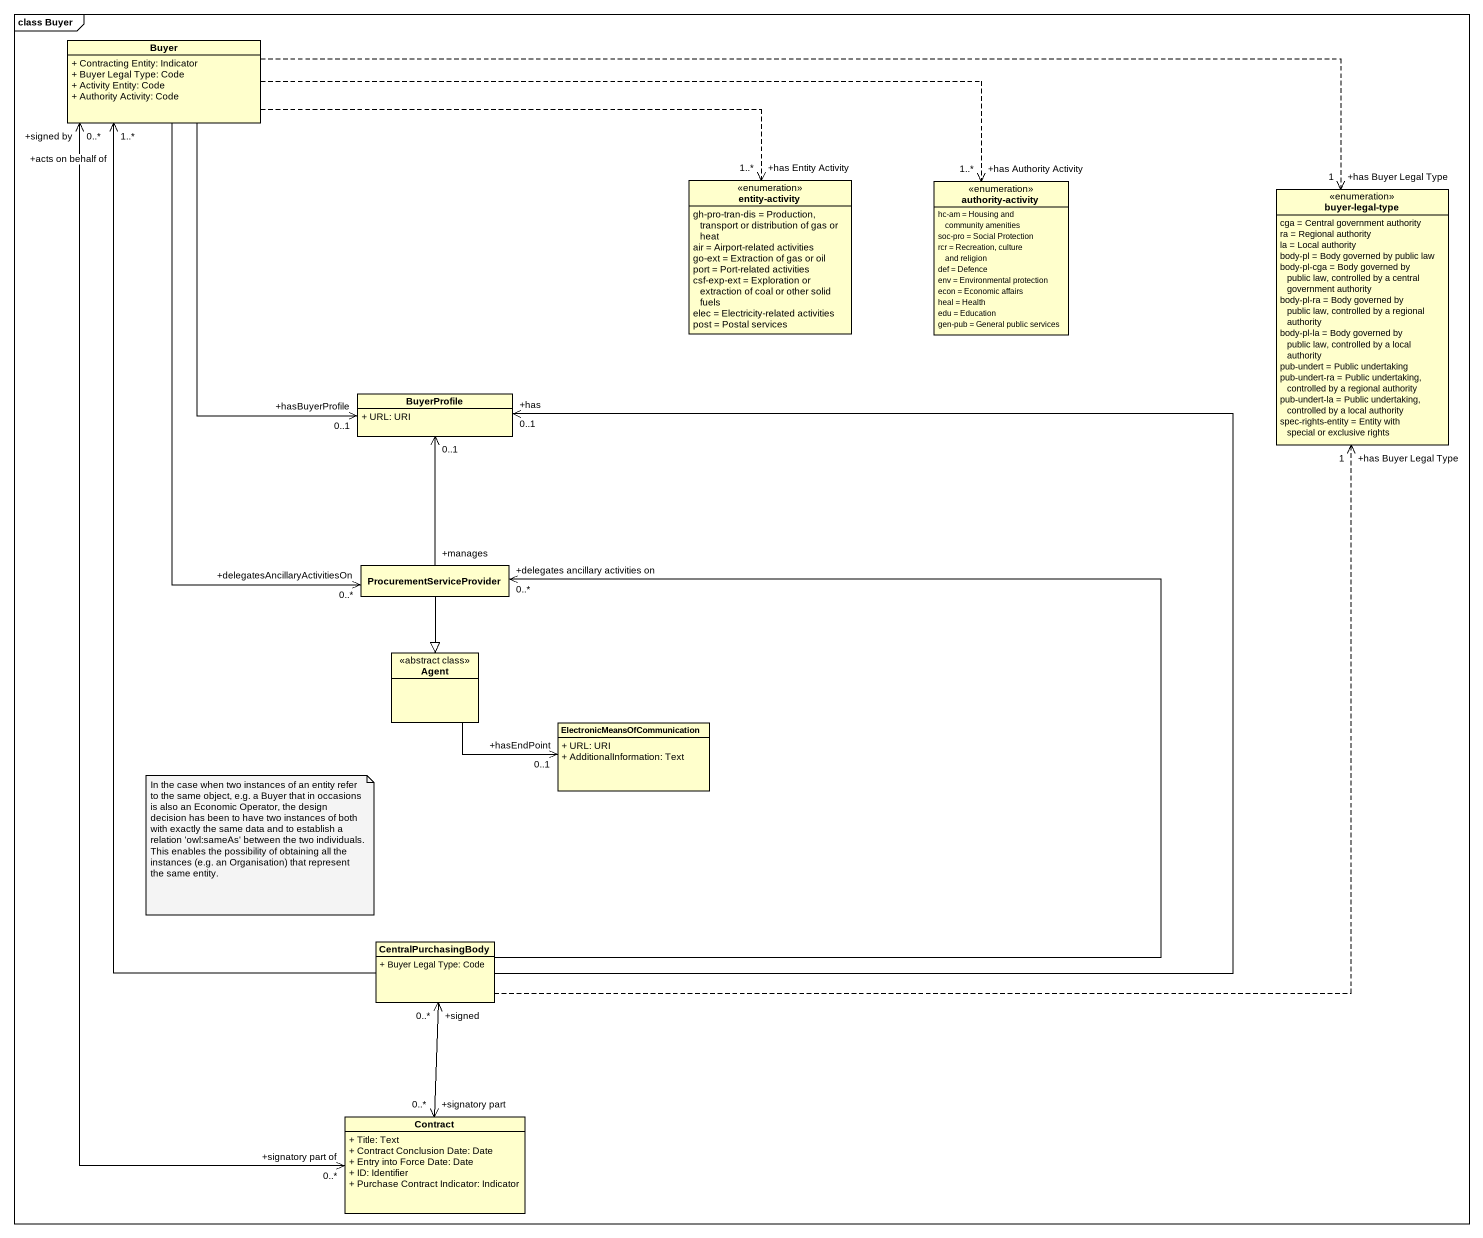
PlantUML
@startuml
mainframe class Buyer
hide circle
hide empty members
skinparam classAttributeIconSize 0
class Buyer {
  + Contracting Entity: Indicator
  + Buyer Legal Type: Code
  + Activity Entity: Code
  + Authority Activity: Code
}
enum "entity-activity" as entity_activity {
  gh-pro-tran-dis = Production, transport or distribution of gas or heat
  air = Airport-related activities
  go-ext = Extraction of gas or oil
  port = Port-related activities
  csf-exp-ext = Exploration or extraction of coal or other solid fuels
  elec = Electricity-related activities
  post = Postal services
}
enum "authority-activity" as authority_activity {
  hc-am = Housing and community amenities
  soc-pro = Social Protection
  rcr = Recreation, culture and religion
  def = Defence
  env = Environmental protection
  econ = Economic affairs
  heal = Health
  edu = Education
  gen-pub = General public services
}
enum "buyer-legal-type" as buyer_legal_type {
  cga = Central government authority
  ra = Regional authority
  la = Local authority
  body-pl = Body governed by public law
  body-pl-cga = Body governed by public law, controlled by a central government authority
  body-pl-ra = Body governed by public law, controlled by a regional authority
  body-pl-la = Body governed by public law, controlled by a local authority
  pub-undert = Public undertaking
  pub-undert-ra = Public undertaking, controlled by a regional authority
  pub-undert-la = Public undertaking, controlled by a local authority
  spec-rights-entity = Entity with special or exclusive rights
}
class BuyerProfile {
  + URL: URI
}
class ProcurementServiceProvider
class "Agent" as Agent_ <<abstract class>>
class "ElectronicMeansOfCommunication" as ElectronicMeansOfCommunicati {
  + URL: URI
  + AdditionalInformation: Text
}
class CentralPurchasingBody {
  + Buyer Legal Type: Code
}
class Contract {
  + Title: Text
  + Contract Conclusion Date: Date
  + Entry into Force Date: Date
  + ID: Identifier
  + Purchase Contract Indicator: Indicator
}
Buyer .right.> "+has Entity Activity\n1..*" entity_activity
Buyer .right.> "+has Authority Activity\n1..*" authority_activity
Buyer .right.> "+has Buyer Legal Type\n1" buyer_legal_type
Buyer --> "+hasBuyerProfile\n0..1" BuyerProfile
Buyer --> "+delegatesAncillaryActivitiesOn\n0..*" ProcurementServiceProvider
ProcurementServiceProvider "+manages" -up-> "0..1" BuyerProfile
ProcurementServiceProvider --|> Agent_
Agent_ -right-> "+hasEndPoint\n0..1" ElectronicMeansOfCommunicati
CentralPurchasingBody -up-> "+acts on behalf of\n1..*" Buyer
CentralPurchasingBody .up.> "+has Buyer Legal Type\n1" buyer_legal_type
CentralPurchasingBody -up-> "+has\n0..1" BuyerProfile
CentralPurchasingBody -up-> "+delegates ancillary activities on\n0..*" ProcurementServiceProvider
CentralPurchasingBody "+signed\n0..*" <--> "+signatory part\n0..*" Contract
Contract "+signatory part of\n0..*" <-up-> "+signed by\n0..*" Buyer
note as N1
  In the case when two instances of an entity refer to the same object, e.g. a Buyer that in occasions is also an Economic Operator, the design decision has been to have two instances of both with exactly the same data and to establish a relation 'owl:sameAs' between the two individuals.
  This enables the possibility of obtaining all the instances (e.g. an Organisation) that represent the same entity.
end note
@enduml
